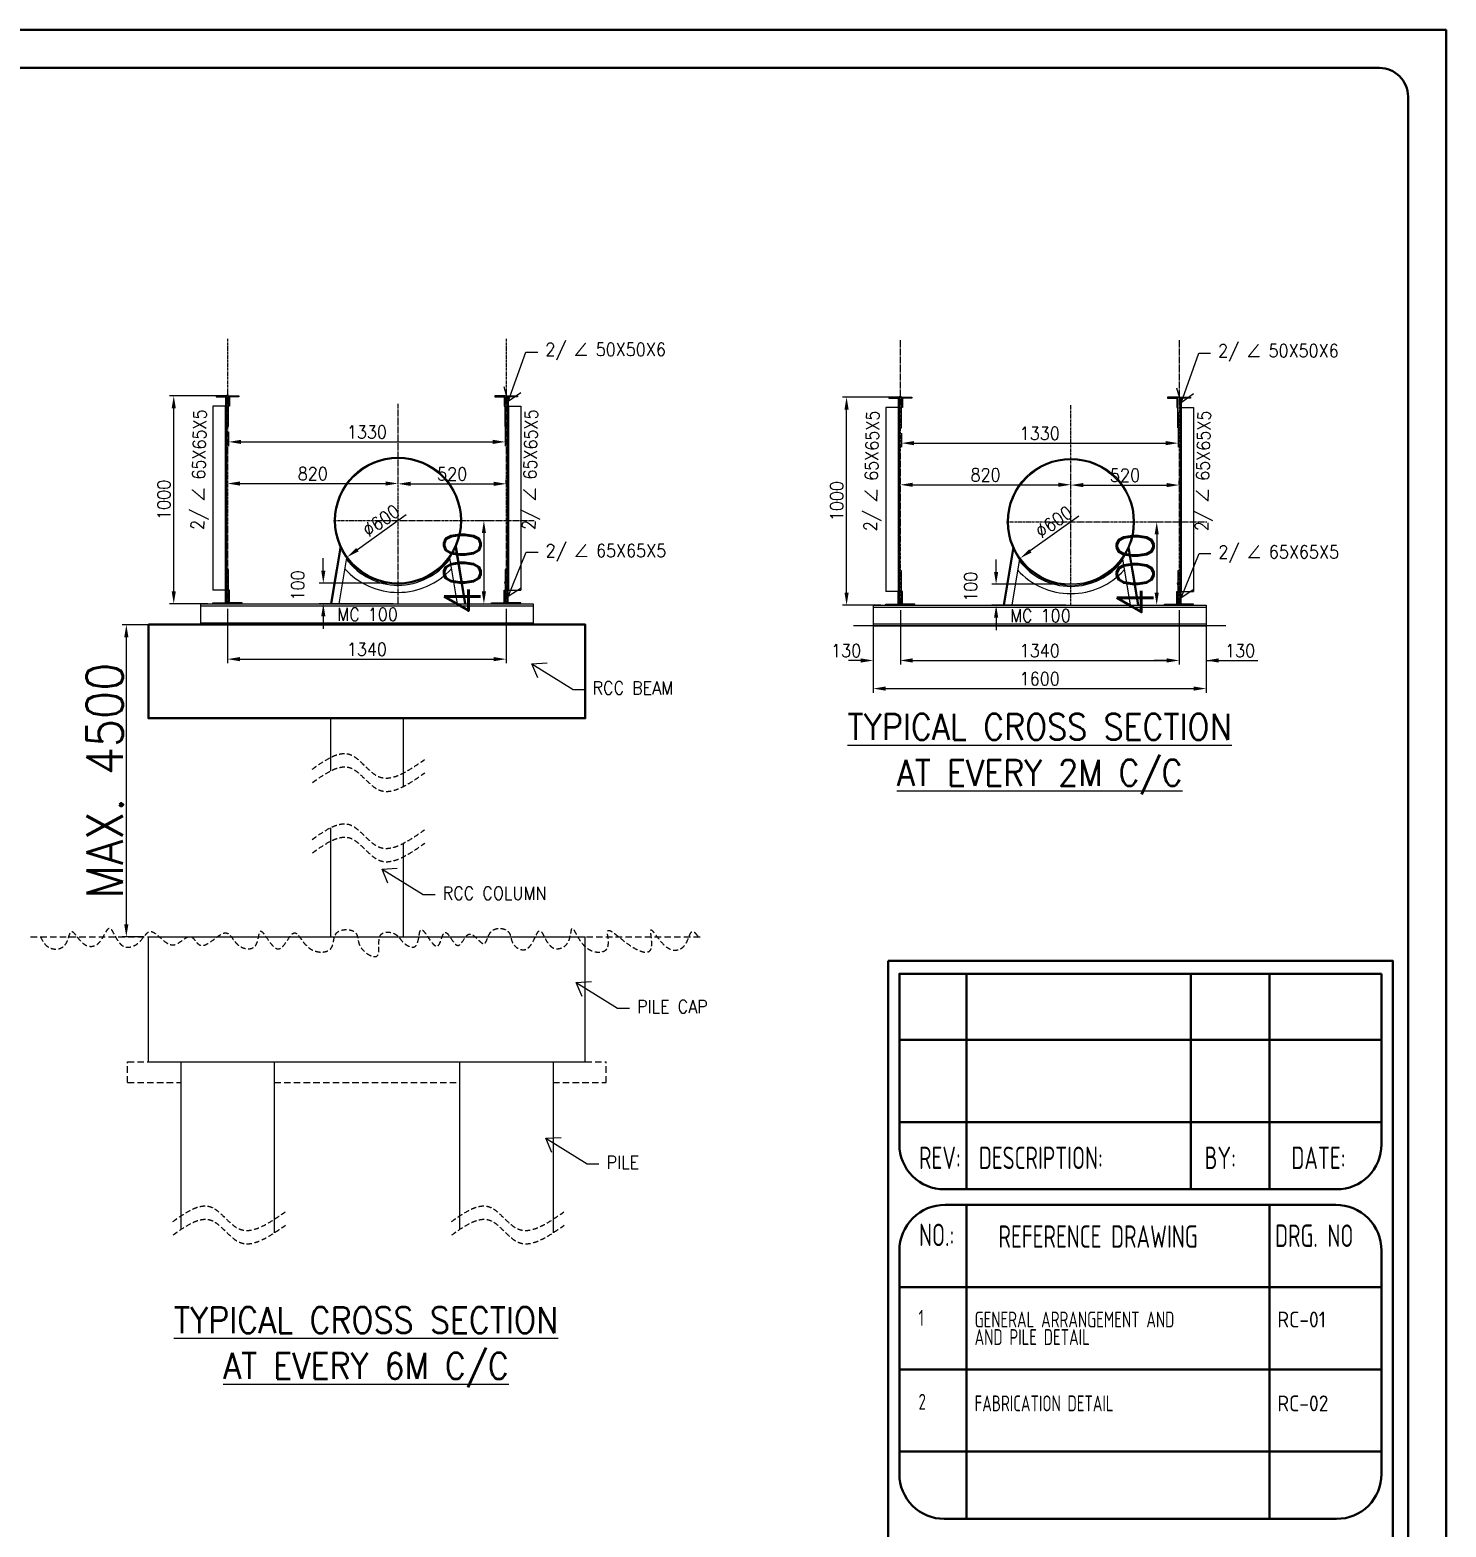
# Model space of a CAD drawing. Header units: millimetres. Extents: x 0 to 1124626, y -157535 to 82123.
# Drawn here: x 461072 to 474688, y 13127 to 27516 of the extents above; entities that cross this region are included whole.
import ezdxf
from ezdxf.enums import TextEntityAlignment as Align

# ---------------------------------------------------------------- set-up
doc = ezdxf.new("R2010")
doc.units = ezdxf.units.MM
doc.header["$MEASUREMENT"] = 0
for name, pattern in [('CENTER', [2, 1.25, -0.25, 0.25, -0.25]), ('DASHED', [0.75, 0.5, -0.25]), ('HIDDEN', [0.375, 0.25, -0.125])]:
    doc.linetypes.add(name, pattern=pattern)
for name, color, linetype, lineweight in [('CN', 253, 'Continuous', 15), ('Dim', 6, 'Continuous', 13), ('FOOTING', 171, 'Continuous', 15), ('HIDE', 251, 'HIDDEN', 13), ('L4', 4, 'Continuous', 30), ('PLATE', 190, 'Continuous', 20), ('rSHEET', 2, 'Continuous', 30), ('STR', 112, 'Continuous', 18), ('STR. STEEL', 25, 'Continuous', 18), ('Text', 7, 'Continuous', 15), ('TITLE TEXT', 50, 'Continuous', 18)]:
    doc.layers.add(name, color=color, linetype=linetype, lineweight=lineweight)
doc.styles.add('MtX_romans_shx', font='romans.shx')
doc.styles.add('style1', font='romans.shx', dxfattribs={"width": 0.9, "height": 300})
doc.styles.add('TEXT3 0.75NA', font='geniso.shx', dxfattribs={"width": 0.75})
doc.dimstyles.new('2.0 DIM-1', dxfattribs={"dimscale": 40, "dimtxt": 125, "dimasz": 3, "dimexe": 1, "dimexo": 1.2, "dimgap": 0.8, "dimtad": 1, "dimdec": 0, "dimlfac": 0.5, "dimzin": 1, "dimdsep": 46, "dimtxsty": 'style1', "dimcen": 2, "dimclrd": 8, "dimclre": 8, "dimclrt": 7, "dimadec": 0, "dimazin": 0, "dimtfac": 1, "dimtdec": 0, "dimtofl": 0, "dimtmove": 1, "dimatfit": 3, "dimfxl": 1, "dimtolj": 1, "dimtzin": 0, "dimlwd": 9, "dimlwe": 9, "dimarcsym": 1})
doc.dimstyles.new('Copy of DIM-1', dxfattribs={"dimscale": 40, "dimtxt": 125, "dimasz": 3, "dimexe": 1, "dimexo": 1.2, "dimgap": 0.8, "dimtad": 1, "dimdec": 0, "dimzin": 1, "dimdsep": 46, "dimtxsty": 'style1', "dimcen": 2, "dimclrd": 8, "dimclre": 8, "dimclrt": 7, "dimadec": 0, "dimazin": 0, "dimtfac": 1, "dimtdec": 0, "dimtofl": 0, "dimtmove": 1, "dimatfit": 3, "dimfxl": 1, "dimtolj": 1, "dimtzin": 0, "dimlwd": 9, "dimlwe": 9, "dimarcsym": 1})

# ---------------------------------------------------------------- blocks, each defined once
blk = doc.blocks.new('*D893')
at = {"layer": 'DEFPOINTS', "color": 0, "ltscale": 20, "transparency": 16777216}
for p in [(465311, 22800), (465310, 22000), (465437, 22000)]:
    blk.add_point(p, dxfattribs=at)
at = {"layer": 'Dim', "color": 8, "lineweight": 9, "ltscale": 20, "transparency": 16777216}
for p, q in [((465359, 22800), (465477, 22800)), ((465437, 22680), (465437, 22120)), ((465358, 22000), (465477, 22000))]:
    blk.add_line(p, q, dxfattribs=at)
at = {"layer": 'Dim', "color": 8, "ltscale": 20, "transparency": 16777216}
for points in [[(465457, 22680), (465417, 22680), (465437, 22800)], [(465417, 22120), (465457, 22120), (465437, 22000)]]:
    blk.add_solid(points, dxfattribs=at)
at = {"layer": 'Dim', "color": 7, "ltscale": 20, "transparency": 16777216, "insert": (465230, 22300), "char_height": 350, "attachment_point": 5, "rotation": 90, "style": 'style1'}
blk.add_mtext('\\A1;400', dxfattribs=at)
blk = doc.blocks.new('*D894')
at = {"layer": 'DEFPOINTS', "color": 0, "ltscale": 20, "transparency": 16777216}
for p in [(462455, 24000), (462915, 24000), (462832, 22000)]:
    blk.add_point(p, dxfattribs=at)
at = {"layer": 'Dim', "color": 8, "lineweight": 9, "ltscale": 20, "transparency": 16777216}
for p, q in [((462867, 24000), (462415, 24000)), ((462455, 22120), (462455, 23880)), ((462784, 22000), (462415, 22000))]:
    blk.add_line(p, q, dxfattribs=at)
at = {"layer": 'Dim', "color": 8, "ltscale": 20, "transparency": 16777216}
for points in [[(462475, 23880), (462435, 23880), (462455, 24000)], [(462435, 22120), (462475, 22120), (462455, 22000)]]:
    blk.add_solid(points, dxfattribs=at)
at = {"layer": 'Dim', "color": 7, "ltscale": 20, "transparency": 16777216, "insert": (462361, 23000), "char_height": 125, "attachment_point": 5, "rotation": 90, "style": 'style1'}
blk.add_mtext('\\A1;1000', dxfattribs=at)
blk = doc.blocks.new('*D895')
at = {"layer": 'DEFPOINTS', "color": 0, "ltscale": 20, "transparency": 16777216}
for p in [(465642, 23903), (462982, 23701), (465642, 23557)]:
    blk.add_point(p, dxfattribs=at)
at = {"layer": 'Dim', "color": 8, "lineweight": 9, "ltscale": 20, "transparency": 16777216}
for p, q in [((465642, 23855), (465642, 23517)), ((462982, 23653), (462982, 23517)), ((463102, 23557), (465522, 23557))]:
    blk.add_line(p, q, dxfattribs=at)
at = {"layer": 'Dim', "color": 8, "ltscale": 20, "transparency": 16777216}
for points in [[(463102, 23577), (463102, 23537), (462982, 23557)], [(465522, 23537), (465522, 23577), (465642, 23557)]]:
    blk.add_solid(points, dxfattribs=at)
at = {"layer": 'Dim', "color": 7, "ltscale": 20, "transparency": 16777216, "insert": (464312, 23651), "char_height": 125, "attachment_point": 5, "style": 'style1'}
blk.add_mtext('\\A1;1330', dxfattribs=at)
blk = doc.blocks.new('*D896')
at = {"layer": 'DEFPOINTS', "color": 0, "ltscale": 20, "transparency": 16777216}
for p in [(465100, 23149), (464123, 22451)]:
    blk.add_point(p, dxfattribs=at)
at = {"layer": 'Dim', "color": 8, "lineweight": 9, "ltscale": 20, "transparency": 16777216}
blk.add_line((464689, 22856), (464221, 22521), dxfattribs=at)
at = {"layer": 'Dim', "color": 8, "ltscale": 20, "transparency": 16777216}
blk.add_solid([(464209, 22537), (464233, 22505), (464123, 22451)], dxfattribs=at)
at = {"layer": 'Dim', "color": 7, "ltscale": 20, "transparency": 16777216, "insert": (464449, 22800), "char_height": 125, "attachment_point": 5, "rotation": 35.5557, "style": 'style1'}
blk.add_mtext('\\A1;∅600', dxfattribs=at)
blk = doc.blocks.new('*D897')
at = {"layer": 'DEFPOINTS', "color": 0, "ltscale": 20, "transparency": 16777216}
for p in [(464612, 22200), (463893, 22000), (464612, 22000)]:
    blk.add_point(p, dxfattribs=at)
at = {"layer": 'Dim', "color": 8, "lineweight": 9, "ltscale": 20, "transparency": 16777216}
for p, q in [((463893, 22320), (463893, 22440)), ((464564, 22200), (463853, 22200)), ((464564, 22000), (463853, 22000)), ((463893, 21880), (463893, 21760))]:
    blk.add_line(p, q, dxfattribs=at)
at = {"layer": 'Dim', "color": 8, "ltscale": 20, "transparency": 16777216}
for points in [[(463873, 22320), (463913, 22320), (463893, 22200)], [(463913, 21880), (463873, 21880), (463893, 22000)]]:
    blk.add_solid(points, dxfattribs=at)
at = {"layer": 'Dim', "color": 7, "ltscale": 20, "transparency": 16777216, "insert": (463648, 22177), "char_height": 125, "attachment_point": 5, "rotation": 90, "style": 'style1'}
blk.add_mtext('\\A1;100', dxfattribs=at)
blk = doc.blocks.new('*D898')
at = {"layer": 'DEFPOINTS', "color": 0, "ltscale": 20, "transparency": 16777216}
for p in [(462972, 23159), (464612, 23159), (464612, 23157)]:
    blk.add_point(p, dxfattribs=at)
at = {"layer": 'Dim', "color": 8, "lineweight": 9, "ltscale": 20, "transparency": 16777216}
for p, q in [((462972, 23111), (462972, 23117)), ((463092, 23157), (464492, 23157)), ((464612, 23111), (464612, 23117))]:
    blk.add_line(p, q, dxfattribs=at)
at = {"layer": 'Dim', "color": 8, "ltscale": 20, "transparency": 16777216}
for points in [[(463092, 23177), (463092, 23137), (462972, 23157)], [(464492, 23137), (464492, 23177), (464612, 23157)]]:
    blk.add_solid(points, dxfattribs=at)
at = {"layer": 'Dim', "color": 7, "ltscale": 20, "transparency": 16777216, "insert": (463792, 23252), "char_height": 125, "attachment_point": 5, "style": 'style1'}
blk.add_mtext('\\A1;820', dxfattribs=at)
blk = doc.blocks.new('*D899')
at = {"layer": 'DEFPOINTS', "color": 0, "ltscale": 20, "transparency": 16777216}
for p in [(464612, 23111), (465652, 23154), (465652, 23111)]:
    blk.add_point(p, dxfattribs=at)
at = {"layer": 'Dim', "color": 8, "lineweight": 9, "ltscale": 20, "transparency": 16777216}
for p, q in [((464612, 23159), (464612, 23194)), ((465652, 23159), (465652, 23194)), ((464732, 23154), (465532, 23154))]:
    blk.add_line(p, q, dxfattribs=at)
at = {"layer": 'Dim', "color": 8, "ltscale": 20, "transparency": 16777216}
for points in [[(464732, 23174), (464732, 23134), (464612, 23154)], [(465532, 23134), (465532, 23174), (465652, 23154)]]:
    blk.add_solid(points, dxfattribs=at)
at = {"layer": 'Dim', "color": 7, "ltscale": 20, "transparency": 16777216, "insert": (465132, 23249), "char_height": 125, "attachment_point": 5, "style": 'style1'}
blk.add_mtext('\\A1;520', dxfattribs=at)
blk = doc.blocks.new('*D900')
at = {"layer": 'DEFPOINTS', "color": 0, "ltscale": 20, "transparency": 16777216}
for p in [(462712, 21800), (461999, 18800), (462212, 18800)]:
    blk.add_point(p, dxfattribs=at)
at = {"layer": 'Dim', "color": 8, "lineweight": 9, "ltscale": 20, "transparency": 16777216}
for p, q in [((462664, 21800), (461959, 21800)), ((461999, 21680), (461999, 18920)), ((462164, 18800), (461959, 18800))]:
    blk.add_line(p, q, dxfattribs=at)
at = {"layer": 'Dim', "color": 8, "ltscale": 20, "transparency": 16777216}
for points in [[(462019, 21680), (461979, 21680), (461999, 21800)], [(461979, 18920), (462019, 18920), (461999, 18800)]]:
    blk.add_solid(points, dxfattribs=at)
at = {"layer": 'Dim', "color": 7, "ltscale": 20, "transparency": 16777216, "insert": (461792, 20300), "char_height": 350, "attachment_point": 5, "rotation": 90, "style": 'style1'}
blk.add_mtext('\\A1;MAX. 4500', dxfattribs=at)
blk = doc.blocks.new('*D892')
at = {"layer": 'DEFPOINTS', "color": 0, "ltscale": 20, "transparency": 16777216}
for p in [(462972, 22000), (465652, 22000), (465652, 21469)]:
    blk.add_point(p, dxfattribs=at)
at = {"layer": 'Dim', "color": 8, "lineweight": 9, "ltscale": 20, "transparency": 16777216}
for p, q in [((462972, 21952), (462972, 21429)), ((465652, 21952), (465652, 21429)), ((463092, 21469), (465532, 21469))]:
    blk.add_line(p, q, dxfattribs=at)
at = {"layer": 'Dim', "color": 8, "ltscale": 20, "transparency": 16777216}
for points in [[(463092, 21489), (463092, 21449), (462972, 21469)], [(465532, 21449), (465532, 21489), (465652, 21469)]]:
    blk.add_solid(points, dxfattribs=at)
at = {"layer": 'Dim', "color": 7, "ltscale": 20, "transparency": 16777216, "insert": (464312, 21563), "char_height": 125, "attachment_point": 5, "style": 'style1'}
blk.add_mtext('\\A1;1340', dxfattribs=at)
blk = doc.blocks.new('*D901')
at = {"layer": 'DEFPOINTS', "color": 0, "ltscale": 20, "transparency": 16777216}
for p in [(471780, 22788), (471779, 21988), (471906, 21988)]:
    blk.add_point(p, dxfattribs=at)
at = {"layer": 'Dim', "color": 8, "lineweight": 9, "ltscale": 20, "transparency": 16777216}
for p, q in [((471828, 22788), (471946, 22788)), ((471906, 22668), (471906, 22108)), ((471827, 21988), (471946, 21988))]:
    blk.add_line(p, q, dxfattribs=at)
at = {"layer": 'Dim', "color": 8, "ltscale": 20, "transparency": 16777216}
for points in [[(471926, 22668), (471886, 22668), (471906, 22788)], [(471886, 22108), (471926, 22108), (471906, 21988)]]:
    blk.add_solid(points, dxfattribs=at)
at = {"layer": 'Dim', "color": 7, "ltscale": 20, "transparency": 16777216, "insert": (471699, 22288), "char_height": 350, "attachment_point": 5, "rotation": 90, "style": 'style1'}
blk.add_mtext('\\A1;400', dxfattribs=at)
blk = doc.blocks.new('*D902')
at = {"layer": 'DEFPOINTS', "color": 0, "ltscale": 20, "transparency": 16777216}
for p in [(468924, 23988), (469384, 23988), (469301, 21988)]:
    blk.add_point(p, dxfattribs=at)
at = {"layer": 'Dim', "color": 8, "lineweight": 9, "ltscale": 20, "transparency": 16777216}
for p, q in [((469336, 23988), (468884, 23988)), ((468924, 22108), (468924, 23868)), ((469253, 21988), (468884, 21988))]:
    blk.add_line(p, q, dxfattribs=at)
at = {"layer": 'Dim', "color": 8, "ltscale": 20, "transparency": 16777216}
for points in [[(468944, 23868), (468904, 23868), (468924, 23988)], [(468904, 22108), (468944, 22108), (468924, 21988)]]:
    blk.add_solid(points, dxfattribs=at)
at = {"layer": 'Dim', "color": 7, "ltscale": 20, "transparency": 16777216, "insert": (468830, 22988), "char_height": 125, "attachment_point": 5, "rotation": 90, "style": 'style1'}
blk.add_mtext('\\A1;1000', dxfattribs=at)
blk = doc.blocks.new('*D903')
at = {"layer": 'DEFPOINTS', "color": 0, "ltscale": 20, "transparency": 16777216}
for p in [(472111, 23891), (469451, 23689), (472111, 23545)]:
    blk.add_point(p, dxfattribs=at)
at = {"layer": 'Dim', "color": 8, "lineweight": 9, "ltscale": 20, "transparency": 16777216}
for p, q in [((472111, 23843), (472111, 23505)), ((469451, 23641), (469451, 23505)), ((469571, 23545), (471991, 23545))]:
    blk.add_line(p, q, dxfattribs=at)
at = {"layer": 'Dim', "color": 8, "ltscale": 20, "transparency": 16777216}
for points in [[(469571, 23565), (469571, 23525), (469451, 23545)], [(471991, 23525), (471991, 23565), (472111, 23545)]]:
    blk.add_solid(points, dxfattribs=at)
at = {"layer": 'Dim', "color": 7, "ltscale": 20, "transparency": 16777216, "insert": (470781, 23639), "char_height": 125, "attachment_point": 5, "style": 'style1'}
blk.add_mtext('\\A1;1330', dxfattribs=at)
blk = doc.blocks.new('*D904')
at = {"layer": 'DEFPOINTS', "color": 0, "ltscale": 20, "transparency": 16777216}
for p in [(471569, 23137), (470593, 22439)]:
    blk.add_point(p, dxfattribs=at)
at = {"layer": 'Dim', "color": 8, "lineweight": 9, "ltscale": 20, "transparency": 16777216}
blk.add_line((471158, 22844), (470690, 22509), dxfattribs=at)
at = {"layer": 'Dim', "color": 8, "ltscale": 20, "transparency": 16777216}
blk.add_solid([(470679, 22525), (470702, 22493), (470593, 22439)], dxfattribs=at)
at = {"layer": 'Dim', "color": 7, "ltscale": 20, "transparency": 16777216, "insert": (470918, 22788), "char_height": 125, "attachment_point": 5, "rotation": 35.5557, "style": 'style1'}
blk.add_mtext('\\A1;∅600', dxfattribs=at)
blk = doc.blocks.new('*D905')
at = {"layer": 'DEFPOINTS', "color": 0, "ltscale": 20, "transparency": 16777216}
for p in [(471081, 22188), (470362, 21988), (471081, 21988)]:
    blk.add_point(p, dxfattribs=at)
at = {"layer": 'Dim', "color": 8, "lineweight": 9, "ltscale": 20, "transparency": 16777216}
for p, q in [((470362, 22308), (470362, 22428)), ((471033, 22188), (470322, 22188)), ((471033, 21988), (470322, 21988)), ((470362, 21868), (470362, 21748))]:
    blk.add_line(p, q, dxfattribs=at)
at = {"layer": 'Dim', "color": 8, "ltscale": 20, "transparency": 16777216}
for points in [[(470342, 22308), (470382, 22308), (470362, 22188)], [(470382, 21868), (470342, 21868), (470362, 21988)]]:
    blk.add_solid(points, dxfattribs=at)
at = {"layer": 'Dim', "color": 7, "ltscale": 20, "transparency": 16777216, "insert": (470117, 22165), "char_height": 125, "attachment_point": 5, "rotation": 90, "style": 'style1'}
blk.add_mtext('\\A1;100', dxfattribs=at)
blk = doc.blocks.new('*D906')
at = {"layer": 'DEFPOINTS', "color": 0, "ltscale": 20, "transparency": 16777216}
for p in [(469441, 23147), (471081, 23147), (471081, 23145)]:
    blk.add_point(p, dxfattribs=at)
at = {"layer": 'Dim', "color": 8, "lineweight": 9, "ltscale": 20, "transparency": 16777216}
for p, q in [((469441, 23099), (469441, 23105)), ((469561, 23145), (470961, 23145)), ((471081, 23099), (471081, 23105))]:
    blk.add_line(p, q, dxfattribs=at)
at = {"layer": 'Dim', "color": 8, "ltscale": 20, "transparency": 16777216}
for points in [[(469561, 23165), (469561, 23125), (469441, 23145)], [(470961, 23125), (470961, 23165), (471081, 23145)]]:
    blk.add_solid(points, dxfattribs=at)
at = {"layer": 'Dim', "color": 7, "ltscale": 20, "transparency": 16777216, "insert": (470261, 23240), "char_height": 125, "attachment_point": 5, "style": 'style1'}
blk.add_mtext('\\A1;820', dxfattribs=at)
blk = doc.blocks.new('*D907')
at = {"layer": 'DEFPOINTS', "color": 0, "ltscale": 20, "transparency": 16777216}
for p in [(471081, 23099), (472121, 23142), (472121, 23099)]:
    blk.add_point(p, dxfattribs=at)
at = {"layer": 'Dim', "color": 8, "lineweight": 9, "ltscale": 20, "transparency": 16777216}
for p, q in [((471081, 23147), (471081, 23182)), ((472121, 23147), (472121, 23182)), ((471201, 23142), (472001, 23142))]:
    blk.add_line(p, q, dxfattribs=at)
at = {"layer": 'Dim', "color": 8, "ltscale": 20, "transparency": 16777216}
for points in [[(471201, 23162), (471201, 23122), (471081, 23142)], [(472001, 23122), (472001, 23162), (472121, 23142)]]:
    blk.add_solid(points, dxfattribs=at)
at = {"layer": 'Dim', "color": 7, "ltscale": 20, "transparency": 16777216, "insert": (471601, 23237), "char_height": 125, "attachment_point": 5, "style": 'style1'}
blk.add_mtext('\\A1;520', dxfattribs=at)
blk = doc.blocks.new('*D908')
at = {"layer": 'DEFPOINTS', "color": 0, "ltscale": 20, "transparency": 16777216}
for p in [(469441, 21988), (472121, 21988), (472121, 21457)]:
    blk.add_point(p, dxfattribs=at)
at = {"layer": 'Dim', "color": 8, "lineweight": 9, "ltscale": 20, "transparency": 16777216}
for p, q in [((469441, 21940), (469441, 21417)), ((472121, 21940), (472121, 21417)), ((469561, 21457), (472001, 21457))]:
    blk.add_line(p, q, dxfattribs=at)
at = {"layer": 'Dim', "color": 8, "ltscale": 20, "transparency": 16777216}
for points in [[(469561, 21477), (469561, 21437), (469441, 21457)], [(472001, 21437), (472001, 21477), (472121, 21457)]]:
    blk.add_solid(points, dxfattribs=at)
at = {"layer": 'Dim', "color": 7, "ltscale": 20, "transparency": 16777216, "insert": (470781, 21551), "char_height": 125, "attachment_point": 5, "style": 'style1'}
blk.add_mtext('\\A1;1340', dxfattribs=at)
blk = doc.blocks.new('*D910')
at = {"layer": 'DEFPOINTS', "color": 0, "ltscale": 20, "transparency": 16777216}
for p in [(472121, 21846), (472381, 21842), (472381, 21456)]:
    blk.add_point(p, dxfattribs=at)
at = {"layer": 'Dim', "color": 8, "lineweight": 9, "ltscale": 20, "transparency": 16777216}
for p, q in [((472121, 21798), (472121, 21416)), ((472381, 21794), (472381, 21416)), ((472001, 21456), (471881, 21456)), ((472381, 21456), (472877, 21456)), ((472501, 21456), (472621, 21456))]:
    blk.add_line(p, q, dxfattribs=at)
at = {"layer": 'Dim', "color": 8, "ltscale": 20, "transparency": 16777216}
for points in [[(472001, 21436), (472001, 21476), (472121, 21456)], [(472501, 21476), (472501, 21436), (472381, 21456)]]:
    blk.add_solid(points, dxfattribs=at)
at = {"layer": 'Dim', "color": 7, "ltscale": 20, "transparency": 16777216, "insert": (472708, 21551), "char_height": 125, "attachment_point": 5, "style": 'style1'}
blk.add_mtext('\\A1;130', dxfattribs=at)
blk = doc.blocks.new('*D911')
at = {"layer": 'DEFPOINTS', "color": 0, "ltscale": 20, "transparency": 16777216}
for p in [(469181, 21846), (469441, 21846), (469181, 21456)]:
    blk.add_point(p, dxfattribs=at)
at = {"layer": 'Dim', "color": 8, "lineweight": 9, "ltscale": 20, "transparency": 16777216}
for p, q in [((469181, 21798), (469181, 21416)), ((469441, 21798), (469441, 21416)), ((469061, 21456), (468941, 21456)), ((469561, 21456), (469681, 21456))]:
    blk.add_line(p, q, dxfattribs=at)
at = {"layer": 'Dim', "color": 8, "ltscale": 20, "transparency": 16777216}
for points in [[(469061, 21436), (469061, 21476), (469181, 21456)], [(469561, 21476), (469561, 21436), (469441, 21456)]]:
    blk.add_solid(points, dxfattribs=at)
at = {"layer": 'Dim', "color": 7, "ltscale": 20, "transparency": 16777216, "insert": (468920, 21551), "char_height": 125, "attachment_point": 5, "style": 'style1'}
blk.add_mtext('\\A1;130', dxfattribs=at)
blk = doc.blocks.new('*D909')
at = {"layer": 'DEFPOINTS', "color": 0, "ltscale": 20, "transparency": 16777216}
for p in [(469181, 21646), (472381, 21646), (472381, 21186)]:
    blk.add_point(p, dxfattribs=at)
at = {"layer": 'Dim', "color": 8, "lineweight": 9, "ltscale": 20, "transparency": 16777216}
for p, q in [((469181, 21598), (469181, 21146)), ((472381, 21598), (472381, 21146)), ((469301, 21186), (472261, 21186))]:
    blk.add_line(p, q, dxfattribs=at)
at = {"layer": 'Dim', "color": 8, "ltscale": 20, "transparency": 16777216}
for points in [[(469301, 21206), (469301, 21166), (469181, 21186)], [(472261, 21166), (472261, 21206), (472381, 21186)]]:
    blk.add_solid(points, dxfattribs=at)
at = {"layer": 'Dim', "color": 7, "ltscale": 20, "transparency": 16777216, "insert": (470781, 21280), "char_height": 125, "attachment_point": 5, "style": 'style1'}
blk.add_mtext('\\A1;1600', dxfattribs=at)

msp = doc.modelspace()

# ---------------------------------------------------------------- linework, layer by layer
at = {"layer": 'CN', "linetype": 'CENTER', "ltscale": 20}
for p, q in [((462971.6279, 24547.0069), (462971.6279, 22000.3134)), ((465651.6279, 24547.0069), (465651.6279, 22000.3134)), ((469440.6474, 24535.0069), (469440.6474, 21988.3134)), ((472120.6474, 24535.0069), (472120.6474, 21988.3134)), ((464611.6279, 22000.3134), (464611.6279, 23921.7515)), ((471080.6474, 21988.3134), (471080.6474, 23909.7515)), ((463991.6279, 22800.3134), (465920.2449, 22800.3134)), ((470460.6474, 22788.3134), (472389.2644, 22788.3134))]:
    msp.add_line(p, q, dxfattribs=at)
at = {"layer": 'Dim', "ltscale": 20}
for p, q in [((464053.8159, 22553.4414), (463961.6279, 22000.3134)), ((464061.2582, 22537.2674), (463971.7659, 22000.3134)), ((465161.9977, 22537.2674), (465251.49, 22000.3134)), ((465169.4399, 22553.4414), (465261.6279, 22000.3134)), ((470522.8354, 22541.4414), (470430.6474, 21988.3134)), ((470530.2777, 22525.2674), (470440.7853, 21988.3134)), ((471631.0171, 22525.2674), (471720.5095, 21988.3134)), ((471638.4594, 22541.4414), (471730.6474, 21988.3134)), ((464017.3816, 22334.8353), (463961.6279, 22000.3134)), ((464116.6476, 22443.8103), (464042.7314, 22000.3134)), ((465106.6083, 22443.8103), (465180.5244, 22000.3134)), ((465205.8743, 22334.8353), (465261.6279, 22000.3134)), ((470486.4011, 22322.8353), (470430.6474, 21988.3134)), ((470585.6671, 22431.8103), (470511.7509, 21988.3134)), ((471575.6277, 22431.8103), (471649.5439, 21988.3134)), ((471674.8937, 22322.8353), (471730.6474, 21988.3134)), ((462521.6279, 18799.6585), (463421.6279, 18799.6585)), ((465201.6279, 18799.6585), (466101.6279, 18799.6585))]:
    msp.add_line(p, q, dxfattribs=at)
for points in [[(462961.6279, 23900.3134), (462961.6279, 24000.3134), (462861.6279, 24000.3134), (462861.6279, 23990.3134), (462951.6279, 23990.3134), (462951.6279, 23900.3134)], [(462981.6279, 23900.3134), (462981.6279, 24000.3134), (463081.6279, 24000.3134), (463081.6279, 23990.3134), (462991.6279, 23990.3134), (462991.6279, 23900.3134)], [(465641.6279, 23900.3134), (465641.6279, 24000.3134), (465541.6279, 24000.3134), (465541.6279, 23990.3134), (465631.6279, 23990.3134), (465631.6279, 23900.3134)], [(465661.6279, 23900.3134), (465661.6279, 24000.3134), (465761.6279, 24000.3134), (465761.6279, 23990.3134), (465671.6279, 23990.3134), (465671.6279, 23900.3134)], [(469430.6474, 23888.3134), (469430.6474, 23988.3134), (469330.6474, 23988.3134), (469330.6474, 23978.3134), (469420.6474, 23978.3134), (469420.6474, 23888.3134)], [(469450.6474, 23888.3134), (469450.6474, 23988.3134), (469550.6474, 23988.3134), (469550.6474, 23978.3134), (469460.6474, 23978.3134), (469460.6474, 23888.3134)], [(472110.6474, 23888.3134), (472110.6474, 23988.3134), (472010.6474, 23988.3134), (472010.6474, 23978.3134), (472100.6474, 23978.3134), (472100.6474, 23888.3134)], [(472130.6474, 23888.3134), (472130.6474, 23988.3134), (472230.6474, 23988.3134), (472230.6474, 23978.3134), (472140.6474, 23978.3134), (472140.6474, 23888.3134)], [(462961.6279, 22130.3134), (462961.6279, 22000.3134), (462831.6279, 22000.3134), (462831.6279, 22010.3134), (462951.6279, 22010.3134), (462951.6279, 22130.3134)], [(462981.6279, 22130.3134), (462981.6279, 22000.3134), (463111.6279, 22000.3134), (463111.6279, 22010.3134), (462991.6279, 22010.3134), (462991.6279, 22130.3134)], [(465641.6279, 22130.3134), (465641.6279, 22000.3134), (465511.6279, 22000.3134), (465511.6279, 22010.3134), (465631.6279, 22010.3134), (465631.6279, 22130.3134)], [(465661.6279, 22130.3134), (465661.6279, 22000.3134), (465791.6279, 22000.3134), (465791.6279, 22010.3134), (465671.6279, 22010.3134), (465671.6279, 22130.3134)], [(469430.6474, 22118.3134), (469430.6474, 21988.3134), (469300.6474, 21988.3134), (469300.6474, 21998.3134), (469420.6474, 21998.3134), (469420.6474, 22118.3134)], [(469450.6474, 22118.3134), (469450.6474, 21988.3134), (469580.6474, 21988.3134), (469580.6474, 21998.3134), (469460.6474, 21998.3134), (469460.6474, 22118.3134)], [(472110.6474, 22118.3134), (472110.6474, 21988.3134), (471980.6474, 21988.3134), (471980.6474, 21998.3134), (472100.6474, 21998.3134), (472100.6474, 22118.3134)], [(472130.6474, 22118.3134), (472130.6474, 21988.3134), (472260.6474, 21988.3134), (472260.6474, 21998.3134), (472140.6474, 21998.3134), (472140.6474, 22118.3134)]]:
    msp.add_lwpolyline(points, close=True, dxfattribs=at)
for centre, radius in [((464611.6279, 22800.3134), 610), ((464611.6279, 22800.3134), 600), ((471080.6474, 22788.3134), 610), ((471080.6474, 22788.3134), 600)]:
    msp.add_circle(centre, radius, dxfattribs=at)
for centre, radius, start, end in [((464611.6279, 22800.3134), 690, 222.02687976, 317.97312024), ((464611.6279, 22800.3134), 620, 216.67258726, 323.32741274), ((471080.6474, 22788.3134), 690, 222.02687976, 317.97312024), ((471080.6474, 22788.3134), 620, 216.67258726, 323.32741274)]:
    msp.add_arc(centre, radius, start, end, dxfattribs=at)
at = {"layer": 'FOOTING', "ltscale": 20}
for p, q in [((466101.6279, 21800.3134), (462521.6279, 21800.3134)), ((472570.6474, 21788.3134), (468990.6474, 21788.3134)), ((463961.6279, 20900.3134), (463961.6279, 20393.9064)), ((464661.6279, 20900.3134), (464661.6279, 20243.8685)), ((463961.6279, 19847.9326), (463961.6279, 18799.6585)), ((464661.6279, 19697.8983), (464661.6279, 18799.6585)), ((462211.6279, 18799.6585), (466411.6279, 18799.6585)), ((462211.6279, 17599.6585), (462211.6279, 18799.6585)), ((466411.6279, 17599.6585), (466411.6279, 18799.6585)), ((462211.6279, 17599.6585), (466411.6279, 17599.6585)), ((462521.6279, 17599.6585), (462521.6279, 15985.6334)), ((462521.6279, 17599.6585), (462521.6279, 16110.835)), ((463421.6279, 17599.6585), (463421.6279, 15954.5912)), ((463421.6279, 17599.6585), (463421.6279, 16110.835)), ((465201.6279, 17599.6585), (465201.6279, 15985.6334)), ((466101.6279, 17599.6585), (466101.6279, 15954.5912))]:
    msp.add_line(p, q, dxfattribs=at)
at = {"layer": 'FOOTING', "linetype": 'DASHED', "ltscale": 125}
for p, q in [((461078.1902, 18799.6585), (467545.0657, 18799.6585)), ((462011.6279, 17599.6585), (462211.6279, 17599.6585)), ((462011.6279, 17399.6585), (462011.6279, 17599.6585)), ((466411.6279, 17599.6585), (466611.6279, 17599.6585)), ((466611.6279, 17399.6585), (466611.6279, 17599.6585)), ((462011.6279, 17399.6585), (462521.6279, 17399.6585)), ((463421.6279, 17399.6585), (465201.6279, 17399.6585)), ((466101.6279, 17399.6585), (466611.6279, 17399.6585))]:
    msp.add_line(p, q, dxfattribs=at)
at = {"layer": 'HIDE', "linetype": 'HIDDEN', "ltscale": 200}
for points in [[(463785.4742, 20411.0184), (464150.3199, 20552.331), (464417.3579, 20343.3602), (464865.2786, 20503.539)], [(463788.6021, 20282.9004), (464153.4478, 20424.213), (464420.4858, 20215.2421), (464868.4064, 20375.421)], [(463785.4742, 19735.3383), (464150.3199, 19876.651), (464417.3579, 19667.6801), (464865.2786, 19827.8589)], [(463788.6021, 19607.2203), (464153.4478, 19748.5329), (464420.4858, 19539.5621), (464868.4064, 19699.7409)], [(462445.4742, 16063.0991), (462810.3199, 16204.4117), (463077.3579, 15995.4409), (463525.2786, 16155.6197)], [(465125.4742, 16063.0991), (465490.3199, 16204.4117), (465757.3579, 15995.4409), (466205.2786, 16155.6197)], [(462448.6021, 15934.9811), (462813.4478, 16076.2937), (463080.4858, 15867.3228), (463528.4064, 16027.5017)], [(465128.6021, 15934.9811), (465493.4478, 16076.2937), (465760.4858, 15867.3228), (466208.4064, 16027.5017)]]:
    msp.add_spline(points, degree=3, dxfattribs=at)
msp.add_open_spline([(461174.9956, 18799.6585), (461186.6802, 18774.3435), (461238.0012, 18670.4563), (461434.8712, 18664.0458), (461459.885, 18932.481), (461568.259, 18700.2532), (461758.6664, 18700.0685), (461838.9299, 18996.148), (461922.7433, 18661.482), (462132.0242, 18718.2413), (462238.3278, 18948.9408), (462427.0705, 18604.7193), (462613.8333, 18871.007), (462729.344, 18615.1248), (462961.581, 18952.8752), (463051.4207, 18686.7378), (463273.7188, 18663.2223), (463268.9685, 18983.3806), (463460.8694, 18521.5313), (463612.5508, 18956.616), (463723.8206, 18638.5836), (464011.0831, 18638.3188), (463976.2073, 18882.9473), (464239.4879, 18877.8507), (464210.6998, 18689.3494), (464486.1327, 18521.3793), (464378.6638, 18863.302), (464603.7775, 18843.503), (464649.0252, 18737.5449), (464821.804, 18653.8474), (464800.3916, 19026.565), (465002.0779, 18561.1519), (465051.4936, 18964.8034), (465190.4222, 18600.2576), (465287.0951, 18931.3733), (465454.9838, 18644.8041), (465478.782, 18901.8649), (465703.095, 18882.832), (465691.6198, 18719.2666), (465891.7891, 18615.8978), (465970.0665, 18994.527), (466055.3067, 18639.459), (466274.1358, 18711.5109), (466273.6277, 18984.7732), (466375.1796, 18639.8561), (466681.4179, 18634.4456), (466578.7338, 18955.6953), (466813.3552, 18705.5562), (467098.5239, 18589.6174), (466995.1586, 19007.0052), (467180.6409, 18627.8778), (467391.7398, 18691.8772), (467425.4643, 18891.3291), (467475.0602, 18832.2361), (467497.8331, 18799.6585)], degree=3, knots=[896.3223331127, 896.3223331127, 896.3223331127, 896.3223331127, 967.7349429535, 1159.5893280065, 1297.8687037349, 1463.6772485555, 1602.2387488717, 1787.1773450448, 1992.8906414003, 2154.974622605, 2305.709663351, 2568.1466851619, 2755.2634633184, 2862.4713540981, 3146.0611664034, 3319.4064632612, 3476.6204732353, 3623.2485603685, 3862.5404375527, 4079.222058625, 4277.061799604, 4499.5595933808, 4647.4473485258, 4831.3078008683, 4954.3439794253, 5151.7795529935, 5366.5604574556, 5497.1280250613, 5621.4844336767, 5730.213673688, 5903.0051175219, 6127.2234906315, 6276.8356120839, 6453.9492849604, 6608.4527017251, 6777.6943243205, 6910.2319179338, 7078.1045048551, 7201.3136896076, 7334.9715645531, 7557.7364602274, 7757.584777991, 7916.8627588663, 8055.2191347171, 8281.7138948491, 8489.5561453233, 8644.1055110605, 8883.6272378086, 9101.5586492023, 9285.4191015448, 9539.7844828036, 9695.8994371803, 9837.7526434465, 9935.1181866415, 9935.1181866415, 9935.1181866415, 9935.1181866415], dxfattribs=at)
at = {"layer": 'L4', "ltscale": 20}
msp.add_lwpolyline([(462211.6279, 21800.3134), (466411.6279, 21800.3134), (466411.6279, 20900.3134), (462211.6279, 20900.3134)], close=True, dxfattribs=at)
at = {"layer": 'PLATE', "ltscale": 20}
for points in [[(462961.6279, 23703.4876), (462981.6279, 23703.4876), (462981.6279, 24003.4876), (462961.6279, 24003.4876)], [(465661.6279, 23703.4876), (465641.6279, 23703.4876), (465641.6279, 24000.3134), (465661.6279, 24000.3134)], [(469430.6474, 23691.4876), (469450.6474, 23691.4876), (469450.6474, 23991.4876), (469430.6474, 23991.4876)], [(472130.6474, 23691.4876), (472110.6474, 23691.4876), (472110.6474, 23988.3134), (472130.6474, 23988.3134)], [(462981.6279, 22330.3134), (462961.6279, 22330.3134), (462961.6279, 22000.3134), (462981.6279, 22000.3134)], [(465661.6279, 22330.3134), (465641.6279, 22330.3134), (465641.6279, 22000.3134), (465661.6279, 22000.3134)], [(469450.6474, 22318.3134), (469430.6474, 22318.3134), (469430.6474, 21988.3134), (469450.6474, 21988.3134)], [(472130.6474, 22318.3134), (472110.6474, 22318.3134), (472110.6474, 21988.3134), (472130.6474, 21988.3134)]]:
    msp.add_lwpolyline(points, close=True, dxfattribs=at)
at = {"layer": 'rSHEET'}
for p, q in [((470078.6794, 18445.4069), (470078.6794, 16373.2487)), ((472234.6204, 18445.4069), (472234.6204, 16373.2487)), ((472989.1998, 18445.4069), (472989.1998, 16373.2487)), ((474067.1703, 17810.5427), (469431.8971, 17810.5427)), ((474067.1703, 17020.031), (469431.8971, 17020.031)), ((470078.6794, 16224.0676), (470078.6794, 13205.7502)), ((472989.1998, 16224.0676), (472989.1998, 13205.7502)), ((474067.1703, 15433.5559), (469431.8971, 15433.5559)), ((474067.1703, 14643.0442), (469431.8971, 14643.0442)), ((474067.1703, 13852.5325), (469431.8971, 13852.5325))]:
    msp.add_line(p, q, dxfattribs=at)
msp.add_lwpolyline([(436267.8926, 350.5576), (474688.0635, 350.5576), (474688.0635, 27516.3626), (436267.8926, 27516.3626)], close=True, dxfattribs=at)
for points in [[(436908.2288, 715.7779), (474047.7273, 715.7779, 0.4142135624), (474322.1571, 990.2077), (474322.1571, 26876.7125, 0.4142135624), (474047.7273, 27151.1423), (436908.2288, 27151.1423, 0.4142135624), (436633.799, 26876.7125), (436633.799, 990.2077, 0.4142135624)], [(469324.1, 18570.6794), (474174.9673, 18570.6794), (474174.9673, 1284.1115, -0.4142135624), (473743.7791, 852.9233), (469755.2882, 852.9233, -0.4142135624), (469324.1, 1284.1115)], [(474067.1703, 18445.4069), (474067.1703, 16804.4369, -0.4142135624), (473635.9821, 16373.2487), (469863.0853, 16373.2487, -0.4142135624), (469431.8971, 16804.4369), (469431.8971, 18445.4069)], [(474067.1703, 15784.2392), (474067.1703, 13636.9384, -0.4142135624), (473635.9821, 13205.7502), (469863.0853, 13205.7502, -0.4142135624), (469431.8971, 13636.9384), (469431.8971, 15784.2392, -0.4142135624), (469871.7254, 16224.0676), (473627.3419, 16224.0676, -0.4142135624)]]:
    msp.add_lwpolyline(points, format="xyb", close=True, dxfattribs=at)
at = {"layer": 'STR', "ltscale": 20}
for p, q in [((462711.6279, 22000.3134), (465911.6279, 22000.3134)), ((462711.6279, 22000.3134), (462711.6279, 21800.3134)), ((462711.6279, 21981.5134), (465911.6279, 21981.5134)), ((465911.6279, 22000.3134), (465911.6279, 21800.3134)), ((469180.6474, 21988.3134), (472380.6474, 21988.3134)), ((469180.6474, 21988.3134), (469180.6474, 21788.3134)), ((469180.6474, 21969.5134), (472380.6474, 21969.5134)), ((472380.6474, 21988.3134), (472380.6474, 21788.3134)), ((462711.6279, 21819.1134), (465911.6279, 21819.1134)), ((462711.6279, 21800.3134), (465911.6279, 21800.3134)), ((469180.6474, 21807.1134), (472380.6474, 21807.1134)), ((469180.6474, 21788.3134), (472380.6474, 21788.3134))]:
    msp.add_line(p, q, dxfattribs=at)
at = {"layer": 'STR. STEEL', "ltscale": 20}
for p, q in [((462831.6279, 23900.3134), (462831.6279, 22130.3134)), ((462961.6279, 23900.3134), (462831.6279, 23900.3134)), ((462949.6279, 23900.3134), (462949.6279, 22130.3134)), ((462961.6279, 23903.4876), (462961.6279, 22130.3134)), ((465661.6279, 23900.3134), (465661.6279, 22130.3134)), ((465661.6279, 23900.3134), (465791.6279, 23900.3134)), ((465661.6279, 23900.3134), (465791.6279, 23900.3134)), ((465673.6279, 23900.3134), (465673.6279, 22130.3134)), ((465791.6279, 23900.3134), (465791.6279, 22130.3134)), ((469300.6474, 23888.3134), (469300.6474, 22118.3134)), ((469430.6474, 23888.3134), (469300.6474, 23888.3134)), ((469418.6474, 23888.3134), (469418.6474, 22118.3134)), ((469430.6474, 23891.4876), (469430.6474, 22118.3134)), ((472130.6474, 23888.3134), (472130.6474, 22118.3134)), ((472130.6474, 23888.3134), (472260.6474, 23888.3134)), ((472130.6474, 23888.3134), (472260.6474, 23888.3134)), ((472142.6474, 23888.3134), (472142.6474, 22118.3134)), ((472260.6474, 23888.3134), (472260.6474, 22118.3134)), ((462961.6279, 22130.3134), (462831.6279, 22130.3134)), ((465661.6279, 22130.3134), (465791.6279, 22130.3134)), ((469430.6474, 22118.3134), (469300.6474, 22118.3134)), ((472130.6474, 22118.3134), (472260.6474, 22118.3134))]:
    msp.add_line(p, q, dxfattribs=at)

# ---------------------------------------------------------------- texts
at = {"layer": 'rSHEET', "style": 'TEXT3 0.75NA', "width": 0.75}
for s, height, p in [('REV:', 215.5941, (469620.8206, 16568.1885)), ('DESCRIPTION:', 215.594103, (470195.543, 16568.1885)), ('BY:', 215.5941, (472366.4656, 16568.1885)), ('DATE:', 215.5941, (473200.4877, 16568.1885)), ('NO.:', 215.5941, (469620.8206, 15827.4151)), ('REFERENCE DRAWING', 215.594103, (470384.2132, 15811.7081)), ('DRG. NO', 215.5941, (473043.2642, 15819.6153)), ('1', 152.4404, (469616.5604, 15061.3539)), ('GENERAL ARRANGEMENT AND ', 152.44043, (470155.0168, 15045.8949)), ('AND PILE DETAIL', 152.44043, (470155.0168, 14876.8419)), ('2', 152.4404, (469616.5604, 14255.1833)), ('FABRICATION DETAIL', 152.44043, (470155.0168, 14239.7243))]:
    msp.add_text(s, height=height, dxfattribs=at).set_placement(p)
at = {"layer": 'rSHEET', "style": 'TEXT3 0.75NA'}
for s, p in [('RC-01', (473065.5372, 15045.8949)), ('RC-02', (473065.5372, 14239.7243))]:
    msp.add_text(s, height=152.44043, dxfattribs=at).set_placement(p)
at = {"layer": 'Text', "ltscale": 20, "char_height": 125, "attachment_point": 1, "style": 'style1'}
for s, insert, width in [('2/ ∠ 50X50X6', (466027.596, 24507.846), 3613.508763), ('2/ ∠ 50X50X6', (472496.6155, 24495.846), 3613.508763), ('2/ ∠ 65X65X5', (466030.7171, 22574.077), 3613.508763), ('2/ ∠ 65X65X5', (472499.7366, 22562.077), 3613.508763), ('MC 100', (464026.5296, 21961.3407), 1213.170065), ('MC 100', (470495.5491, 21949.3407), 1213.170065), ('RCC BEAM', (466481.1418, 21254.8997), 3613.508763), ('RCC COLUMN', (465041.1418, 19282.0313), 3613.508763), ('PILE CAP', (466909.4698, 18191.9191), 3613.508763), ('PILE', (466616.2692, 16694.2572), 3613.508763)]:
    msp.add_mtext(s, dxfattribs=dict(at, insert=insert, width=width))
at = {"layer": 'Text', "ltscale": 20, "char_height": 125, "width": 2626.169683, "attachment_point": 3, "rotation": 88.7021262, "style": 'style1'}
for insert in [(462646.0142, 23871.3568), (465831.8593, 23871.3568), (469115.0336, 23859.3568), (472300.8788, 23859.3568)]:
    msp.add_mtext('2/ ∠ 65X65X5', dxfattribs=dict(at, insert=insert))
at = {"layer": 'TITLE TEXT', "color": 1, "ltscale": 20, "style": 'MtX_romans_shx', "width": 0.9}
for s, p in [('%%UTYPICAL CROSS SECTION', (470780.6474, 20693.2979)), ('%%UAT EVERY 2M C/C', (470780.6474, 20252.6365)), ('%%UTYPICAL CROSS SECTION', (464303.7242, 14991.6347)), ('%%UAT EVERY 6M C/C', (464303.7242, 14550.9733))]:
    msp.add_text(s, height=250, dxfattribs=at).set_placement(p, align=Align.CENTER)

# ---------------------------------------------------------------- dimensions: what is measured, and where the dimension line sits
at = {"layer": 'Dim', "ltscale": 20}
for base, p1, p2, picture, middle in [((462455.1369, 24000.3134), (462831.6279, 22000.3134), (462915.453, 24000.3134), '*D894', (462360.6369, 23000.3134)), ((468924.1563, 23988.3134), (469300.6474, 21988.3134), (469384.4724, 23988.3134), '*D902', (468829.6563, 22988.3134)), ((463893.4005, 22000.3134), (464611.6279, 22200.3134), (464611.6279, 22000.3134), '*D897', (463648.4005, 22177.4634)), ((470362.4199, 21988.3134), (471080.6474, 22188.3134), (471080.6474, 21988.3134), '*D905', (470117.4199, 22165.4634))]:
    dim = msp.add_linear_dim(base=base, p1=p1, p2=p2, angle=90, dimstyle='2.0 DIM-1', dxfattribs=at)
    dim.commit()
    dim.dimension.update_dxf_attribs({"geometry": picture, "text_midpoint": middle})
for base, p1, p2, picture, middle in [((465641.6279, 23556.6614), (462981.6279, 23701.3134), (465641.6279, 23903.4876), '*D895', (464311.6279, 23651.1614)), ((472110.6474, 23544.6614), (469450.6474, 23689.3134), (472110.6474, 23891.4876), '*D903', (470780.6474, 23639.1614)), ((464611.6279, 23157.027), (462971.6279, 23159.1442), (464611.6279, 23159.1442), '*D898', (463791.6279, 23251.527)), ((465651.6279, 23154.353), (464611.6279, 23111.1442), (465651.6279, 23111.1442), '*D899', (465131.6279, 23248.853)), ((471080.6474, 23145.027), (469440.6474, 23147.1442), (471080.6474, 23147.1442), '*D906', (470260.6474, 23239.527)), ((472120.6474, 23142.353), (471080.6474, 23099.1442), (472120.6474, 23099.1442), '*D907', (471600.6474, 23236.853)), ((472380.6474, 21185.7678), (469180.6474, 21646.3771), (472380.6474, 21646.3771), '*D909', (470780.6474, 21280.2678))]:
    dim = msp.add_linear_dim(base=base, p1=p1, p2=p2, dimstyle='2.0 DIM-1', dxfattribs=at)
    dim.commit()
    dim.dimension.update_dxf_attribs({"geometry": picture, "text_midpoint": middle})
for p1, p2, picture, middle in [((465099.7583, 23149.2099), (464123.4976, 22451.4169), '*D896', (464503.8616, 22723.2862)), ((471568.7777, 23137.2099), (470592.5171, 22439.4168), '*D904', (470972.881, 22711.2862))]:
    dim = msp.add_diameter_dim_2p(p1=p1, p2=p2, dimstyle='2.0 DIM-1', dxfattribs=at)
    dim.commit()
    dim.dimension.update_dxf_attribs({"geometry": picture, "text_midpoint": middle, "dimtype": 163})
for base, p1, p2, picture, middle in [((465436.7723, 22000.3134), (465310.6183, 22800.3134), (465309.5141, 22000.3134), '*D893', (465436.7723, 22300.3134)), ((471905.7918, 21988.3134), (471779.6377, 22788.3134), (471778.5335, 21988.3134), '*D901', (471905.7918, 22288.3134))]:
    dim = msp.add_linear_dim(base=base, p1=p1, p2=p2, angle=90, text='400', dimstyle='Copy of DIM-1', dxfattribs=at)
    dim.commit()
    dim.dimension.update_dxf_attribs({"geometry": picture, "text_midpoint": middle, "dimtype": 160})
for base, p1, p2, picture, middle in [((465651.6279, 21468.9569), (462971.6279, 22000.3134), (465651.6279, 22000.3134), '*D892', (464311.6279, 21563.4569)), ((472120.6474, 21456.9569), (469440.6474, 21988.3134), (472120.6474, 21988.3134), '*D908', (470780.6474, 21551.4569))]:
    dim = msp.add_linear_dim(base=base, p1=p1, p2=p2, dimstyle='2.0 DIM-1', override={"dimtxsty": 'style1'}, dxfattribs=at)
    dim.commit()
    dim.dimension.update_dxf_attribs({"geometry": picture, "text_midpoint": middle})
dim = msp.add_linear_dim(base=(461998.9107, 18799.6585), p1=(462711.6279, 21800.3134), p2=(462211.6279, 18799.6585), angle=90, text='MAX. 4500', dimstyle='Copy of DIM-1', override={"dimtxsty": 'style1'}, dxfattribs=at)
dim.commit()
dim.dimension.update_dxf_attribs({"geometry": '*D900', "text_midpoint": (461791.9107, 20299.9859)})
dim = msp.add_linear_dim(base=(469180.6474, 21456.382), p1=(469440.6474, 21846.3771), p2=(469180.6474, 21846.3771), angle=180, dimstyle='2.0 DIM-1', dxfattribs=at)
dim.commit()
dim.dimension.update_dxf_attribs({"geometry": '*D911', "text_midpoint": (468920.0124, 21456.382), "dimtype": 160})
dim = msp.add_linear_dim(base=(472380.6474, 21456.382), p1=(472120.6474, 21846.3771), p2=(472380.6474, 21842.3796), dimstyle='2.0 DIM-1', dxfattribs=at)
dim.commit()
dim.dimension.update_dxf_attribs({"geometry": '*D910', "text_midpoint": (472708.1682, 21398.4271), "dimtype": 160})

# ---------------------------------------------------------------- leaders
for points in [[(465671.6279, 23945.3134), (465840.9258, 24420.1919), (465954.5373, 24420.1919)], [(472140.6474, 23933.3134), (472309.9452, 24408.1919), (472423.5567, 24408.1919)], [(465671.6279, 22070.3134), (465844.0469, 22497.8253), (465957.6584, 22497.8253)], [(472140.6474, 22058.3134), (472313.0663, 22485.8253), (472426.6778, 22485.8253)], [(465897.3585, 21424.6109), (466294.4715, 21178.648), (466408.083, 21178.648)], [(464457.3585, 19451.7424), (464854.4715, 19205.7796), (464968.083, 19205.7796)], [(466325.6865, 18361.6303), (466722.7995, 18115.6674), (466836.411, 18115.6674)], [(466032.4859, 16863.9684), (466429.5989, 16618.0055), (466543.2104, 16618.0055)]]:
    msp.add_leader(points, dimstyle='Copy of DIM-1', override={"dimtxt": 125, "dimasz": 3, "dimtad": 0, "dimldrblk": 'Open90'}, dxfattribs=at)

doc.saveas('drawing.dxf')
